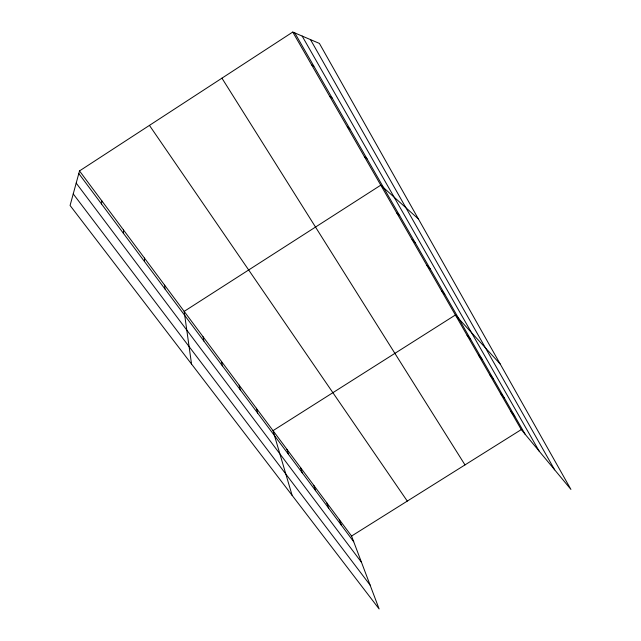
<?xml version="1.0" encoding="UTF-8"?>
<svg xmlns="http://www.w3.org/2000/svg" width="641" height="641" viewBox="0 0 641 641"><rect width="100%" height="100%" fill="white"/><g stroke="black" fill="none" stroke-linecap="round" stroke-linejoin="round"><path stroke-width="0.96" d="M123.376 233.26L123.529 229.999M101.486 203.934L101.903 200.978M79.516 170.923L70.077 205.473L379.119 608.95L351.564 536.052L79.516 170.923L292.761 32.05L319.41 43.42L570.923 489.412L521.277 429.598L292.761 32.05M351.564 536.052L521.277 429.598M311.606 64.829L313.826 66.095M329.795 96.479L332.206 98.113M347.366 127.046L349.954 129.025M364.352 156.596L367.093 158.896M418.413 218.974L380.778 185.169L184.167 311.382L191.531 364.04M396.667 212.82L399.696 215.688M412.051 239.582L415.208 242.715M426.954 265.51L430.223 268.883M441.401 290.637L444.774 294.235M500.244 364.08L455.398 314.995L273.026 430.64L292.112 495.349M467.089 335.331L470.646 339.305M478.474 355.146L482.112 359.281M489.58 374.456L493.29 378.743M500.405 393.294L504.179 397.724M510.973 411.674L514.803 416.233M73.234 193.911L370.113 585.113M76.191 183.102L361.5 562.333M78.795 173.551L353.728 541.765M149.441 125.388L407.291 501.094M221.938 78.17L464.989 464.901M294.78 32.915L525.163 434.286M302.143 36.056L539.161 451.152M310.484 39.606L554.673 469.845M339.273 519.547L341.332 525.171M326.678 502.648L328.633 508.161M313.761 485.317L315.612 490.726M300.525 467.553L302.264 472.842M286.952 449.333L288.562 454.493M256.344 408.253L257.666 413.108M239.141 385.161L240.295 389.84M221.393 361.348L222.363 365.827M203.077 336.765L203.854 341.036M164.625 285.157L164.969 288.955M144.425 258.043L144.529 261.584"/></g></svg>
